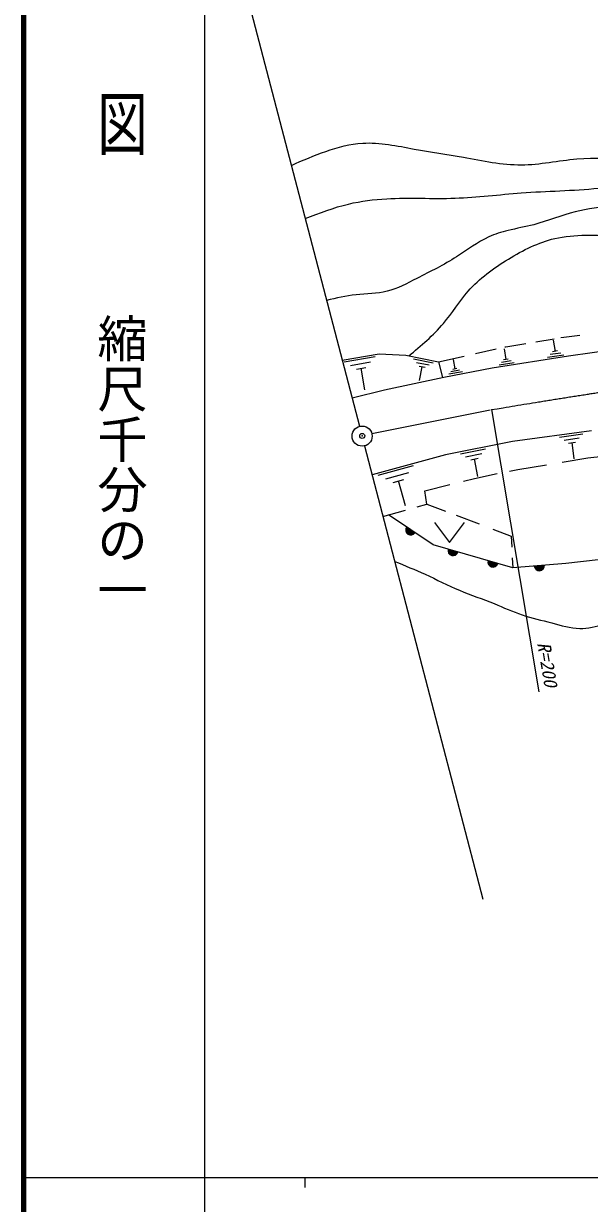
# Model space of a CAD drawing. Units: millimetres, scale not verified. Extents: x 40000 to 680000, y 20000 to 380000.
# Drawn here: x 40000 to 96308, y 202409 to 319861 of the extents above; entities that cross this region are included whole.
import ezdxf
from ezdxf.enums import TextEntityAlignment as Align

# ---------------------------------------------------------------- set-up
doc = ezdxf.new("R2010")
doc.units = ezdxf.units.MM
doc.header["$LTSCALE"] = 1000
doc.header["$PDMODE"] = 32
doc.header["$PDSIZE"] = 500
doc.linetypes.add('CHAIN', pattern=[18.5, 12, -1.5, 3.5, -1.5])
for name, color, linetype, lineweight in [('M-BGD', 7, 'Continuous', 25), ('M-BMK', 2, 'CHAIN', 13), ('M-BMK-SRVR', 3, 'Continuous', 25), ('M-TTL', 2, 'Continuous', 140), ('M-TTL-BAND', 7, 'Continuous', 25), ('M-TTL-TXT', 7, 'Continuous', 13)]:
    doc.layers.add(name, color=color, linetype=linetype, lineweight=lineweight)
doc.layers.add('M-OTRS', color=6, linetype='Continuous')
doc.styles.add('@ＭＳ ゴシック', font='')
doc.styles.add('ＭＳ ゴシック', font='')
doc.styles.get('@ＭＳ ゴシック').set_extended_font_data('@MS Gothic')
doc.styles.get('ＭＳ ゴシック').set_extended_font_data('MS Gothic')

msp = doc.modelspace()

# ---------------------------------------------------------------- linework, layer by layer
at = {"layer": 'M-BGD'}
for p, q in [((87985, 287692), (89976, 288022)), ((90978, 288188), (92800, 288489)), ((92715, 288357), (92895, 287227)), ((93468, 288600), (93750, 288647)), ((93750, 288647), (95355, 288849)), ((71704, 286366), (75390, 286994)), ((71915, 286197), (74975, 286717)), ((75390, 286994), (78034, 286847)), ((78034, 286847), (81302, 286187)), ((81302, 286187), (83834, 286757)), ((84964, 287012), (87026, 287476)), ((94228, 286737), (86627, 285562)), ((87835, 287477), (88005, 286437)), ((87894, 287672), (87985, 287692)), ((93775, 286867), (92155, 286617)), ((93455, 287067), (92405, 286907)), ((93135, 287267), (92645, 287187)), ((98965, 287435), (94228, 286737)), ((72535, 285837), (74515, 286177)), ((73145, 285467), (74055, 285627)), ((73965, 283407), (73605, 285547)), ((78795, 286487), (80765, 286097)), ((79085, 286127), (80365, 285877)), ((79365, 285757), (79955, 285647)), ((79385, 284327), (79665, 285707)), ((81302, 286187), (81676, 284614)), ((86627, 285562), (81816, 284644)), ((83115, 285517), (82715, 285437)), ((82735, 286417), (82915, 285477)), ((88815, 286097), (87325, 285867)), ((88525, 286287), (87555, 286137)), ((88225, 286467), (87775, 286397)), ((81816, 284644), (75904, 283359)), ((83665, 285197), (82315, 284947)), ((83395, 285357), (82515, 285197)), ((75904, 283359), (72693, 282574)), ((96531, 279331), (88653, 278247)), ((93325, 278687), (95645, 279007)), ((93785, 278397), (95295, 278607)), ((88653, 278247), (82000, 276936)), ((83475, 277027), (85975, 277517)), ((94235, 278097), (94935, 278197)), ((94805, 276517), (94585, 278147)), ((82000, 276936), (74683, 274949)), ((83985, 276737), (85615, 277057)), ((84495, 276447), (85245, 276597)), ((85215, 274767), (84875, 276527)), ((93603, 276202), (96169, 276619)), ((96169, 276619), (97669, 276794)), ((75275, 274897), (78795, 275857)), ((76035, 274537), (78325, 275167)), ((84859, 274585), (87129, 275057)), ((88360, 275313), (89170, 275481)), ((89170, 275481), (92046, 275949)), ((76795, 274177), (77855, 274467)), ((77995, 271857), (77325, 274327)), ((79928, 273343), (82407, 273967)), ((83786, 274315), (84859, 274585)), ((80135, 272033), (79928, 273343)), ((75766, 270795), (78010, 271431)), ((79154, 271755), (80135, 272033)), ((80135, 272033), (81974, 271330)), ((80756, 267964), (76299, 270945)), ((80890, 270206), (82390, 268206)), ((82390, 268206), (83890, 270206)), ((83052, 270918), (85323, 270050)), ((86682, 269531), (88515, 268830)), ((88687, 265688), (80756, 267964)), ((88515, 268830), (88575, 267740)), ((88632, 266688), (88687, 265688)), ((100997, 266895), (93963, 266102)), ((93963, 266102), (88687, 265688))]:
    msp.add_line(p, q, dxfattribs=at)
for centre, radius, start, end in [((78527, 269455), 500, 146.22425, 326.22425), ((78527, 269455), 500, 146.22425, 326.22425), ((78527, 269455), 450, 146.22425, 326.22425), ((78527, 269455), 400, 146.22425, 326.22425), ((78527, 269455), 350, 146.22425, 326.22425), ((78527, 269455), 300, 146.22425, 326.22425), ((78527, 269455), 250, 146.22425, 326.22425), ((78527, 269455), 200, 146.22425, 326.22425), ((78527, 269455), 150, 146.22425, 326.22425), ((78527, 269455), 100, 146.22425, 326.22425), ((78527, 269455), 50, 146.22425, 326.22425), ((82739, 267395), 500, 163.98882, 343.98882), ((82739, 267395), 500, 163.98882, 343.98882), ((82739, 267395), 450, 163.98882, 343.98882), ((82739, 267395), 400, 163.98882, 343.98882), ((82739, 267395), 350, 163.98882, 343.98882), ((82739, 267395), 300, 163.98882, 343.98882), ((82739, 267395), 250, 163.98882, 343.98882), ((82739, 267395), 200, 163.98882, 343.98882), ((82739, 267395), 150, 163.98882, 343.98882), ((82739, 267395), 100, 163.98882, 343.98882), ((82739, 267395), 50, 163.98882, 343.98882), ((86704, 266257), 500, 163.98882, 343.98882), ((86704, 266257), 500, 163.98882, 343.98882), ((86704, 266257), 450, 163.98882, 343.98882), ((86704, 266257), 400, 163.98882, 343.98882), ((86704, 266257), 350, 163.98882, 343.98882), ((86704, 266257), 300, 163.98882, 343.98882), ((86704, 266257), 250, 163.98882, 343.98882), ((86704, 266257), 200, 163.98882, 343.98882), ((86704, 266257), 150, 163.98882, 343.98882), ((86704, 266257), 100, 163.98882, 343.98882), ((86704, 266257), 50, 163.98882, 343.98882), ((91325, 265895), 500, 184.48461, 4.48461), ((91325, 265895), 500, 184.48461, 4.48461), ((91325, 265895), 450, 184.48461, 4.48461), ((91325, 265895), 400, 184.48461, 4.48461), ((91325, 265895), 350, 184.48461, 4.48461), ((91325, 265895), 300, 184.48461, 4.48461), ((91325, 265895), 250, 184.48461, 4.48461), ((91325, 265895), 200, 184.48461, 4.48461), ((91325, 265895), 150, 184.48461, 4.48461), ((91325, 265895), 100, 184.48461, 4.48461), ((91325, 265895), 50, 184.48461, 4.48461)]:
    msp.add_arc(centre, radius, start, end, dxfattribs=at)
for points, knots in [([(150473, 314850), (149129, 313177), (147785, 311504), (146344, 309933), (144973, 308440), (143515, 307039), (142027, 305617), (141169, 304796), (140300, 303969), (139287, 303402), (138171, 302778), (136879, 302471), (135609, 302164), (134000, 301774), (132426, 301383), (130842, 300963), (129281, 300548), (127710, 300106), (126113, 299912), (124269, 299687), (122390, 299792), (120520, 299912), (118109, 300066), (115714, 300245), (113351, 300700), (111542, 301048), (109751, 301558), (107933, 301763), (106169, 301961), (104379, 301871), (102581, 301821), (99989, 301749), (97379, 301758), (94902, 301123), (93512, 300766), (92164, 300207), (90771, 299843), (89926, 299622), (89064, 299472), (88212, 299261), (87555, 299098), (86904, 298899), (86292, 298621), (85154, 298105), (84150, 297318), (83092, 296643), (81826, 295835), (80482, 295188), (79136, 294491), (78171, 293990), (77205, 293464), (76170, 293211), (75176, 292968), (74118, 292977), (73086, 292862), (72094, 292752), (71125, 292527), (70156, 292302)], [0, 0, 0, 0, 1, 1, 1, 2, 2, 2, 3, 3, 3, 4, 4, 4, 5, 5, 5, 6, 6, 6, 7, 7, 7, 8, 8, 8, 9, 9, 9, 10, 10, 10, 11, 11, 11, 12, 12, 12, 13, 13, 13, 14, 14, 14, 15, 15, 15, 16, 16, 16, 17, 17, 17, 18, 18, 18, 19, 19, 19, 19]), ([(66648, 305748), (67775, 306241), (68903, 306735), (70075, 307143), (71266, 307558), (72502, 307886), (73745, 307959), (75451, 308060), (77169, 307683), (78872, 307376), (80510, 307082), (82134, 306853), (83766, 306561), (85681, 306218), (87608, 305789), (89534, 305803), (91378, 305817), (93221, 306237), (95069, 306386), (96869, 306531), (98673, 306419), (100488, 306386), (101972, 306359), (103464, 306385), (104916, 306153), (106174, 305952), (107403, 305557), (108644, 305221), (109932, 304872), (111233, 304588), (112548, 304405), (114032, 304199), (115534, 304122), (117034, 304056), (119289, 303955), (121540, 303877), (123792, 303881), (126244, 303885), (128697, 303987), (131134, 304405), (132811, 304693), (134482, 305131), (135969, 305920), (137310, 306631), (138503, 307628), (139582, 308716), (141115, 310264), (142417, 311995), (143718, 313727)], [0, 0, 0, 0, 1, 1, 1, 2, 2, 2, 3, 3, 3, 4, 4, 4, 5, 5, 5, 6, 6, 6, 7, 7, 7, 8, 8, 8, 9, 9, 9, 10, 10, 10, 11, 11, 11, 12, 12, 12, 13, 13, 13, 14, 14, 14, 15, 15, 15, 16, 16, 16, 16]), ([(68028, 300457), (69451, 301002), (70873, 301548), (72347, 301900), (73585, 302195), (74859, 302353), (76134, 302424), (78407, 302552), (80683, 302405), (82951, 302482), (85148, 302557), (87338, 302843), (89534, 303007), (92097, 303198), (94668, 303223), (97225, 303473), (98837, 303631), (100444, 303878), (102061, 303939), (103537, 303995), (105022, 303897), (106489, 303706), (108534, 303440), (110544, 302995), (112548, 302482), (114212, 302057), (115871, 301584), (117558, 301375), (119877, 301089), (122247, 301300), (124608, 301434), (126684, 301551), (128751, 301608), (130784, 301958), (132398, 302236), (133990, 302698), (135503, 303356), (136861, 303947), (138154, 304697), (139290, 305629), (140456, 306585), (141457, 307734), (142436, 308891), (143823, 310530), (145169, 312187), (146515, 313844)], [0, 0, 0, 0, 1, 1, 1, 2, 2, 2, 3, 3, 3, 4, 4, 4, 5, 5, 5, 6, 6, 6, 7, 7, 7, 8, 8, 8, 9, 9, 9, 10, 10, 10, 11, 11, 11, 12, 12, 12, 13, 13, 13, 14, 14, 14, 15, 15, 15, 15]), ([(78331, 286787), (79554, 287798), (80776, 288809), (81786, 290014), (82646, 291042), (83351, 292212), (84233, 293219), (85356, 294502), (86766, 295520), (88253, 296423), (89709, 297307), (91239, 298081), (92855, 298462), (94858, 298935), (96992, 298806), (99089, 298695), (101584, 298564), (104026, 298458), (106489, 298113), (108411, 297843), (110346, 297428), (112082, 296598), (113758, 295797), (115249, 294610), (116626, 293335), (117894, 292162), (119066, 290913), (120238, 289665)], [0, 0, 0, 0, 1, 1, 1, 2, 2, 2, 3, 3, 3, 4, 4, 4, 5, 5, 5, 6, 6, 6, 7, 7, 7, 8, 8, 8, 9, 9, 9, 9]), ([(76934, 266319), (77947, 265908), (78961, 265496), (79955, 265041), (81102, 264516), (82224, 263933), (83385, 263446), (84522, 262968), (85696, 262582), (86842, 262116), (87765, 261741), (88670, 261316), (89607, 260999), (90569, 260675), (91564, 260466), (92559, 260202), (93485, 259955), (94410, 259660), (95351, 259643), (96164, 259629), (96989, 259822), (97771, 260095), (98291, 260277), (98793, 260495), (99313, 260654), (100084, 260889), (100896, 260994), (101706, 261079), (103029, 261218), (104348, 261300), (105668, 261318), (108520, 261358), (111380, 261095), (114230, 260813), (117274, 260512), (120307, 260190), (123350, 259936), (125957, 259718), (128571, 259549), (131168, 259244), (133225, 259003), (135271, 258677), (137337, 258473), (138809, 258328), (140291, 258244), (141737, 257960), (142879, 257736), (143997, 257386), (145102, 257004), (146505, 256520), (147886, 255985), (149299, 255550), (150472, 255190), (151668, 254899), (152872, 254636), (154177, 254352), (155493, 254101), (156819, 254013), (158559, 253897), (160317, 254060), (162055, 254304), (164243, 254611), (166399, 255047), (168578, 255343), (170399, 255589), (172236, 255737), (174062, 255966), (175902, 256196), (177731, 256509), (179547, 256880), (181009, 257179), (182463, 257515), (183910, 257877), (185617, 258304), (187315, 258765), (189020, 259207), (190286, 259534), (191557, 259851), (192843, 260079), (194255, 260329), (195686, 260472), (197122, 260578), (198806, 260702), (200497, 260776), (202150, 261076), (203956, 261404), (205717, 262001), (207427, 262697), (209423, 263509), (211349, 264457), (213202, 265564), (214079, 266087), (214939, 266647), (215861, 267059), (217221, 267668), (218715, 267958), (220182, 268306), (221685, 268662), (223159, 269078), (224670, 269345), (226173, 269610), (227713, 269727), (229240, 269719), (231156, 269708), (233053, 269498), (234974, 269220), (235858, 269092), (236748, 268950), (237550, 268597), (238423, 268212), (239191, 267577), (240043, 267143), (241420, 266440), (243016, 266260), (244572, 266021), (246194, 265771), (247772, 265458), (249350, 265107), (251043, 264730), (252736, 264309), (254419, 263860), (256788, 263228), (259137, 262539), (261441, 261700), (263101, 261095), (264738, 260412), (266427, 259913), (268189, 259392), (270008, 259071), (271828, 258750)], [0, 0, 0, 0, 1, 1, 1, 2, 2, 2, 3, 3, 3, 4, 4, 4, 5, 5, 5, 6, 6, 6, 7, 7, 7, 8, 8, 8, 9, 9, 9, 10, 10, 10, 11, 11, 11, 12, 12, 12, 13, 13, 13, 14, 14, 14, 15, 15, 15, 16, 16, 16, 17, 17, 17, 18, 18, 18, 19, 19, 19, 20, 20, 20, 21, 21, 21, 22, 22, 22, 23, 23, 23, 24, 24, 24, 25, 25, 25, 26, 26, 26, 27, 27, 27, 28, 28, 28, 29, 29, 29, 30, 30, 30, 31, 31, 31, 32, 32, 32, 33, 33, 33, 34, 34, 34, 35, 35, 35, 36, 36, 36, 37, 37, 37, 38, 38, 38, 39, 39, 39, 40, 40, 40, 41, 41, 41, 42, 42, 42, 43, 43, 43, 43])]:
    msp.add_open_spline(points, degree=3, knots=knots, dxfattribs=at)
at = {"layer": 'M-BMK'}
msp.add_line((74657, 279043), (86556, 281430), dxfattribs=at)
msp.add_open_spline([(86556, 281430), (89682, 281943), (92808, 282456), (95938, 282942), (98756, 283379), (101577, 283794), (104406, 284143), (107468, 284522), (110539, 284824), (113617, 285059), (116683, 285293), (119757, 285460), (122828, 285459), (126396, 285458), (129962, 285230), (133527, 285001)], degree=3, knots=[0, 0, 0, 0, 1, 1, 1, 2, 2, 2, 3, 3, 3, 4, 4, 4, 5, 5, 5, 5], dxfattribs=at)
at = {"layer": 'M-BMK-SRVR'}
for p, q in [((62494, 321669), (73425, 279770)), ((73931, 277832), (85705, 232699))]:
    msp.add_line(p, q, dxfattribs=at)
msp.add_circle((73687, 278796), 1000, dxfattribs=at)
at = {"layer": 'M-OTRS'}
msp.add_point((73699, 278810), dxfattribs=at)
at = {"layer": 'M-TTL'}
msp.add_line((40000, 380000), (40000, 20000), dxfattribs=at)
at = {"layer": 'M-TTL-BAND'}
for p, q in [((58000, 370000), (58000, 20000)), ((40000, 205000), (579000, 205000)), ((68000, 205000), (68000, 204000))]:
    msp.add_line(p, q, dxfattribs=at)
at = {"layer": 'M-TTL-TXT'}
msp.add_line((86556, 281430), (91283, 253341), dxfattribs=at)

# ---------------------------------------------------------------- texts
at = {"layer": 'M-TTL-BAND', "style": '@ＭＳ ゴシック', "width": 1.4}
msp.add_text('平  面  図', height=3666, rotation=270, dxfattribs=at).set_placement((49777, 306475), align=Align.MIDDLE_RIGHT)
at = {"layer": 'M-TTL-BAND', "style": '@ＭＳ ゴシック'}
msp.add_text('縮尺千分の一', height=3666, rotation=270, dxfattribs=at).set_placement((49777, 261030), align=Align.MIDDLE_RIGHT)
at = {"layer": 'M-TTL-TXT', "style": 'ＭＳ ゴシック', "oblique": 15}
msp.add_text('R=200', height=1320, rotation=279.574, dxfattribs=at).set_placement((90717, 258113), align=Align.BOTTOM_LEFT)

doc.saveas('drawing.dxf')
